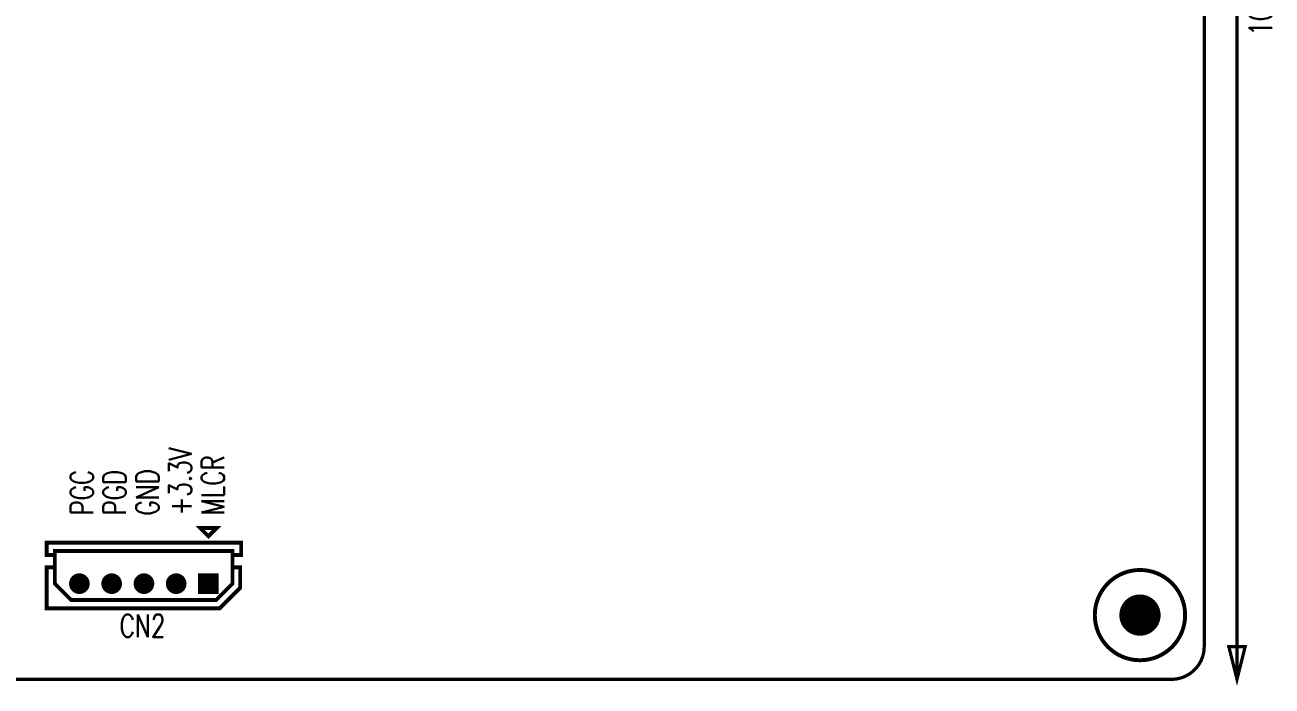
# Model space of a CAD drawing. Extents: x -1 to 307, y -1 to 111.
# Drawn here: x 210.6 to 307.3, y -0.5 to 50.7 of the extents above; entities that cross this region are included whole.
import ezdxf

# ---------------------------------------------------------------- set-up
doc = ezdxf.new("R2010")
doc.units = 0
doc.linetypes.add('TRMIDX_4096', pattern=[2, 1, 1])
doc.layers.get('0').update_dxf_attribs({"linetype": 'CONTINUOUS'})
for name, color, linetype in [('BOARD_OUTLINE_00', 183, 'CONTINUOUS'), ('DIMENSION1_24', 183, 'CONTINUOUS'), ('DIMENSION3_24', 183, 'CONTINUOUS'), ('DIMENSION4_24', 183, 'CONTINUOUS'), ('DIMENSION7_24', 183, 'CONTINUOUS'), ('DRIL_PLTE_THRU_01', 106, 'CONTINUOUS'), ('DRIL_PLTE_THRU_02', 16, 'CONTINUOUS'), ('DRIL_SYMBOL', 183, 'CONTINUOUS'), ('PADS_BOT', 1, 'CONTINUOUS'), ('PADS_INNER', 112, 'CONTINUOUS'), ('PADS_TOP', 112, 'CONTINUOUS'), ('PART_NAME_01', 254, 'CONTINUOUS'), ('PART_TOP_2DLINE_00', 254, 'CONTINUOUS'), ('TEXT_24', 4, 'CONTINUOUS'), ('TEXT_26', 254, 'CONTINUOUS')]:
    doc.layers.add(name, color=color, linetype=linetype)
doc.styles.add('W0$15', font='simplex', dxfattribs={"width": 0.75})
doc.styles.add('W0$199898', font='simplex', dxfattribs={"width": 0.75})
doc.styles.add('W0$254', font='simplex', dxfattribs={"width": 0.75})

# ---------------------------------------------------------------- blocks, each defined once
blk = doc.blocks.new('SMOOTH_0$254')
at = {"const_width": 0.127}
blk.add_lwpolyline([(-0.0635, 0, 1), (0.0635, 0, 1)], format="xyb", close=True, dxfattribs=at)
blk = doc.blocks.new('BOARD_3')
at = {"layer": 'BOARD_OUTLINE_00', "const_width": 0.254}
blk.add_lwpolyline([(302.006, -127.46, -0.4142136), (299.466, -130), (2.54, -130, -0.4142136), (0, -127.46), (0, -26.5458, -0.4142136), (2.54, -24.0058), (299.466, -24.0058, -0.4142136), (302.006, -26.5458)], format="xyb", close=True, dxfattribs=at)
at = {"layer": 'BOARD_OUTLINE_00'}
for p in [(302.006, -127.46), (299.466, -130)]:
    blk.add_blockref('SMOOTH_0$254', p, dxfattribs=at)
blk = doc.blocks.new('D_2DAEFAA_58')
at = {"layer": 'DIMENSION1_24', "linetype": 'TRMIDX_4096', "const_width": 0.254}
blk.add_lwpolyline([(0, 0), (0, 105.994)], dxfattribs=at)
at = {"layer": 'DIMENSION3_24', "linetype": 'TRMIDX_4096', "const_width": 0.254}
blk.add_lwpolyline([(0, 0), (-0.635, 2.54), (0.635, 2.54)], close=True, dxfattribs=at)
at = {"layer": 'DIMENSION4_24', "linetype": 'TRMIDX_4096', "const_width": 0.254}
blk.add_lwpolyline([(0, 105.994), (0.635, 103.454), (-0.635, 103.454)], close=True, dxfattribs=at)
at = {"layer": 'DIMENSION7_24', "linetype": 'TRMIDX_4096', "const_width": 0.0254}
for points in [[(0, 105.994), (0.001, 105.994)], [(0, 0), (0.001, 0)]]:
    blk.add_lwpolyline(points, dxfattribs=at)
at = {"layer": 'TEXT_24', "style": 'W0$254', "width": 0.75}
blk.add_text('106.0mm', height=1.778, rotation=90, dxfattribs=at).set_placement((2.718, 49.886))
blk = doc.blocks.new('PART_BODY_TOP_33')
at = {"layer": 'PART_TOP_2DLINE_00', "const_width": 0.305}
blk.add_lwpolyline([(3.5, 0, 1), (-3.5, 0, 1)], format="xyb", close=True, dxfattribs=at)
blk = doc.blocks.new('DRIL_SYMBOL_3$2')
at = {"layer": 'DRIL_SYMBOL', "const_width": 0.0508}
for points in [[(-0.254, 0), (0.254, 0)], [(0, -0.254), (0, 0.254)]]:
    blk.add_lwpolyline(points, dxfattribs=at)
blk = doc.blocks.new('DRIL_HOLE_3$2')
at = {"const_width": 1.6}
blk.add_lwpolyline([(-0.8, 0, 1), (0.8, 0, 1)], format="xyb", close=True, dxfattribs=at)
blk.add_blockref('DRIL_SYMBOL_3$2', (0, 0))
blk = doc.blocks.new('PAD_1')
at = {"const_width": 1.6}
blk.add_lwpolyline([(0, -0.8, 1), (0, 0.8, 1)], format="xyb", close=True, dxfattribs=at)
blk = doc.blocks.new('STK_TOP_73')
at = {"layer": 'DRIL_PLTE_THRU_01'}
blk.add_blockref('DRIL_HOLE_3$2', (0, 0), dxfattribs=at)
at = {"layer": 'DRIL_PLTE_THRU_02'}
blk.add_blockref('DRIL_HOLE_3$2', (0, 0), dxfattribs=at)
at = {"layer": 'PADS_BOT'}
blk.add_blockref('PAD_1', (0, 0), dxfattribs=at)
at = {"layer": 'PADS_INNER'}
blk.add_blockref('PAD_1', (0, 0), dxfattribs=at)
at = {"layer": 'PADS_TOP'}
blk.add_blockref('PAD_1', (0, 0), dxfattribs=at)
blk = doc.blocks.new('SYM_TOP_14')
for name in ['PART_BODY_TOP_33', 'STK_TOP_73']:
    blk.add_blockref(name, (0, 0))
blk = doc.blocks.new('PART_TOP_18')
blk.add_blockref('SYM_TOP_14', (0, 0))
blk = doc.blocks.new('SMOOTH_0$299974')
at = {"const_width": 0.15}
blk.add_lwpolyline([(-0.075, 0, 1), (0.075, 0, 1)], format="xyb", close=True, dxfattribs=at)
blk = doc.blocks.new('PART_BODY_TOP_42')
at = {"layer": 'PART_TOP_2DLINE_00', "const_width": 0.3}
for points in [[(5, 3.675), (4.365, 4.31), (5.635, 4.31)], [(6.86, 2.2225), (7.532, 2.2225), (7.532, 3.175), (-7.54, 3.175), (-7.54, 2.2225), (-6.905, 2.2225), (-6.905, 1.27), (-7.54, 1.27), (-7.54, -1.905), (5.8725, -1.905), (7.46, -0.3175), (7.46, 1.27), (6.86, 1.27)], [(6.865, 2.54), (-6.905, 2.54), (-6.905, 0), (-5.635, -1.27), (5.595, -1.27), (6.865, 0)]]:
    blk.add_lwpolyline(points, close=True, dxfattribs=at)
at = {"layer": 'PART_TOP_2DLINE_00'}
for p in [(4.365, 4.31), (5.635, 4.31), (-7.54, 3.175), (5, 3.675), (7.532, 3.175), (-7.54, 2.2225), (-6.905, 2.54), (-6.905, 2.2225), (6.86, 2.2225), (6.865, 2.54), (7.532, 2.2225), (-7.54, 1.27), (-6.905, 1.27), (6.86, 1.27), (7.46, 1.27), (-6.905, 0), (6.865, 0), (7.46, -0.3175), (-7.54, -1.905), (-5.635, -1.27), (5.595, -1.27), (5.8725, -1.905)]:
    blk.add_blockref('SMOOTH_0$299974', p, dxfattribs=at)
blk = doc.blocks.new('DRIL_SYMBOL_1')
at = {"layer": 'DRIL_SYMBOL', "const_width": 0.0508}
for points in [[(-0.254, 0), (0.254, 0)], [(0, -0.254), (0, 0.254)]]:
    blk.add_lwpolyline(points, dxfattribs=at)
blk = doc.blocks.new('DRIL_HOLE_1')
at = {"const_width": 0.5}
blk.add_lwpolyline([(-0.25, 0, 1), (0.25, 0, 1)], format="xyb", close=True, dxfattribs=at)
blk.add_blockref('DRIL_SYMBOL_1', (0, 0))
blk = doc.blocks.new('PAD_3')
at = {"const_width": 0.762}
blk.add_lwpolyline([(0, -0.381, 1), (0, 0.381, 1)], format="xyb", close=True, dxfattribs=at)
blk = doc.blocks.new('PAD_4')
at = {"const_width": 1.6}
blk.add_lwpolyline([(-0.8, 0), (0.8, 0)], dxfattribs=at)
blk = doc.blocks.new('STK_TOP_14')
at = {"layer": 'DRIL_PLTE_THRU_01'}
blk.add_blockref('DRIL_HOLE_1', (0, 0), dxfattribs=at)
at = {"layer": 'DRIL_PLTE_THRU_02'}
blk.add_blockref('DRIL_HOLE_1', (0, 0), dxfattribs=at)
at = {"layer": 'PADS_BOT'}
blk.add_blockref('PAD_4', (0, 0), dxfattribs=at)
at = {"layer": 'PADS_INNER'}
blk.add_blockref('PAD_3', (0, 0), dxfattribs=at)
at = {"layer": 'PADS_TOP'}
blk.add_blockref('PAD_4', (0, 0), dxfattribs=at)
blk = doc.blocks.new('PAD_5')
at = {"const_width": 0.8}
blk.add_lwpolyline([(0, -0.4, 1), (0, 0.4, 1)], format="xyb", close=True, dxfattribs=at)
blk = doc.blocks.new('STK_TOP_13')
at = {"layer": 'DRIL_PLTE_THRU_01'}
blk.add_blockref('DRIL_HOLE_1', (0, 0), dxfattribs=at)
at = {"layer": 'DRIL_PLTE_THRU_02'}
blk.add_blockref('DRIL_HOLE_1', (0, 0), dxfattribs=at)
at = {"layer": 'PADS_BOT'}
blk.add_blockref('PAD_5', (0, 0), dxfattribs=at)
at = {"layer": 'PADS_INNER'}
blk.add_blockref('PAD_3', (0, 0), dxfattribs=at)
at = {"layer": 'PADS_TOP'}
blk.add_blockref('PAD_5', (0, 0), dxfattribs=at)
blk = doc.blocks.new('SYM_TOP_21')
for name, p in [('PART_BODY_TOP_42', (0, 0)), ('STK_TOP_13', (-5, 0)), ('STK_TOP_13', (-2.5, 0)), ('STK_TOP_13', (0, 0)), ('STK_TOP_13', (2.5, 0)), ('STK_TOP_14', (5, 0))]:
    blk.add_blockref(name, p)
blk = doc.blocks.new('PART_TOP_86')
blk.add_blockref('SYM_TOP_21', (0, 0))
at = {"layer": 'PART_NAME_01', "style": 'W0$15', "width": 0.75}
blk.add_text('CN2', height=1.75, dxfattribs=at).set_placement((-1.8796, -4.1402))

msp = doc.modelspace()

# ---------------------------------------------------------------- block references
for name, p in [('D_2DAEFAA_58', (304.546, 0)), ('BOARD_3', (0, 130)), ('PART_TOP_86', (219.837, 7.4168)), ('PART_TOP_18', (297.0276, 4.9784))]:
    msp.add_blockref(name, p)

# ---------------------------------------------------------------- texts
at = {"layer": 'TEXT_26', "style": 'W0$199898', "width": 0.75}
for s, p in [('+3.3V', (223.52, 12.7)), ('MLCR', (226.06, 12.7)), ('PGC', (215.9, 12.7)), ('PGD', (218.44, 12.7)), ('GND', (220.98, 12.7))]:
    msp.add_text(s, height=1.75009, rotation=90, dxfattribs=at).set_placement(p)

doc.saveas('drawing.dxf')
